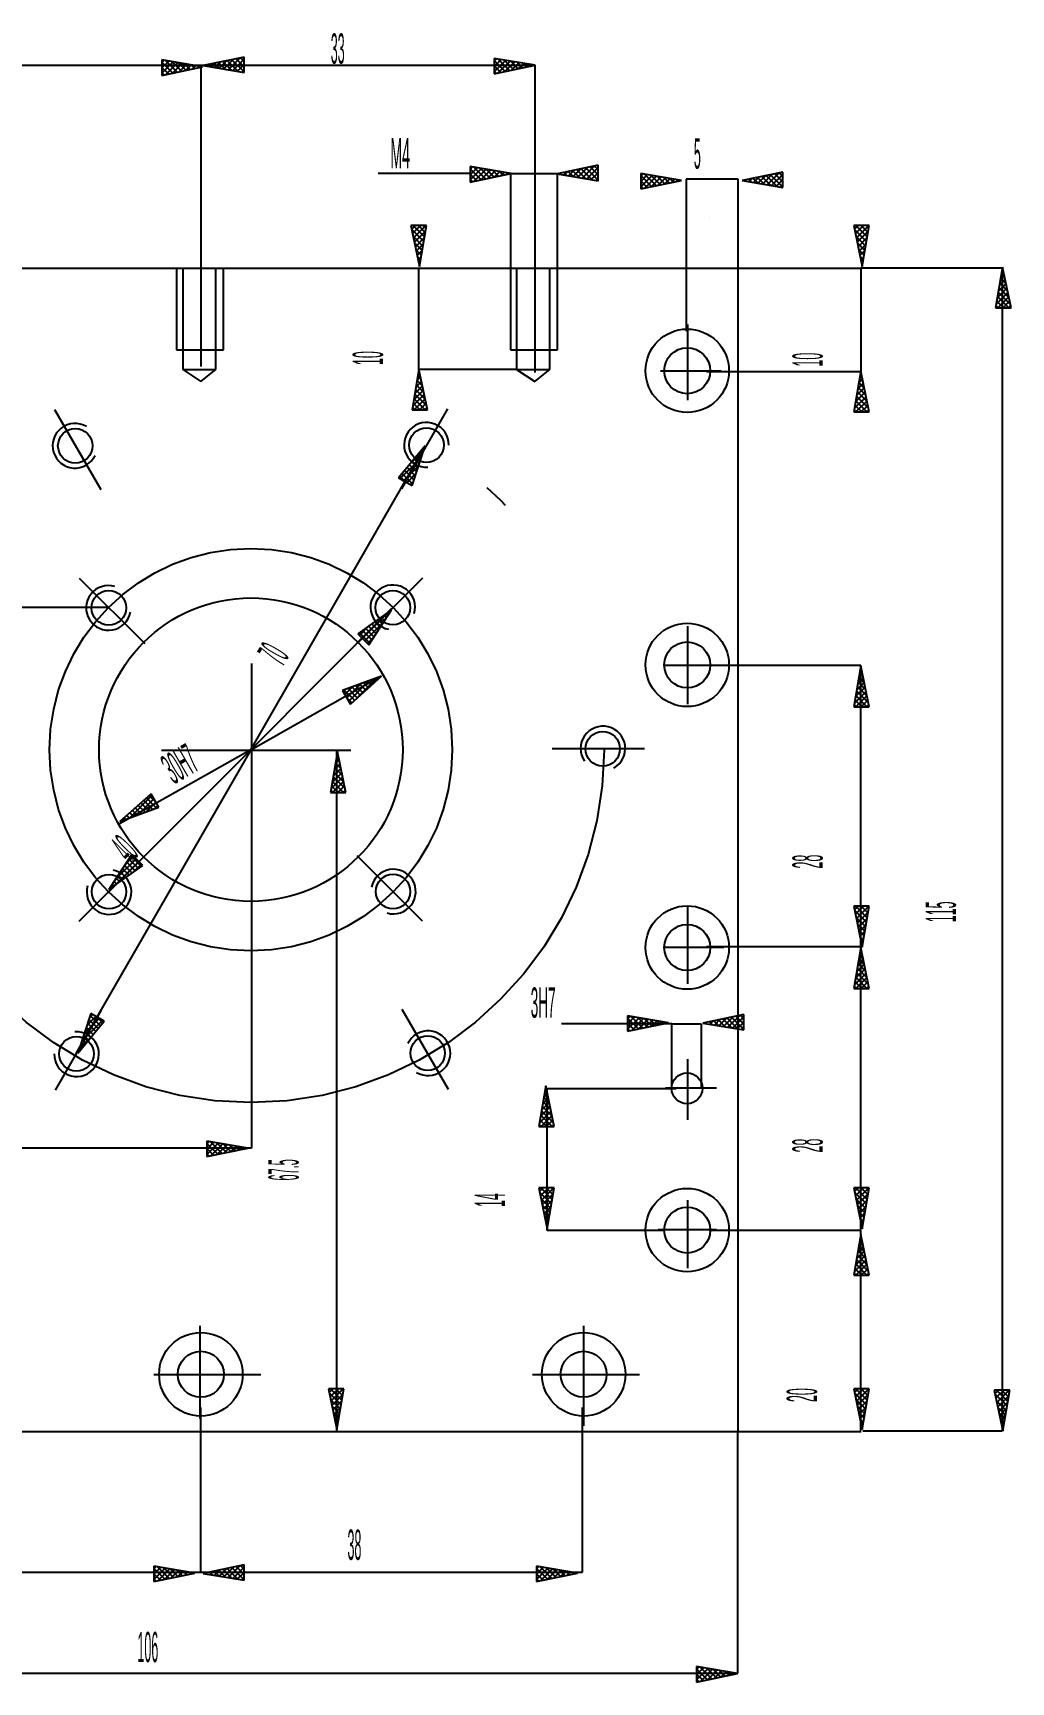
# Model space of a CAD drawing. Extents: x 0.8 to 11.1, y 0.4 to 7.1.
# Drawn here: x 3.44 to 7.25, y 0.61 to 7.05 of the extents above; entities that cross this region are included whole.
import ezdxf

# ---------------------------------------------------------------- set-up
doc = ezdxf.new("R2010")
doc.units = 0
doc.header["$LTSCALE"] = 10
doc.linetypes.add('DASHDOT', pattern=[1, 0.5, -0.25, 0, -0.25])
doc.layers.add('1', color=1, linetype='CONTINUOUS')

msp = doc.modelspace()

# ---------------------------------------------------------------- linework, layer by layer
at = {"layer": '1', "color": 1, "linetype": 'CONTINUOUS'}
for p, q in [((4.2594, 6.9561), (4.1002, 6.9228)), ((4.2444, 6.9529), (4.1977, 6.9062)), ((4.2594, 6.9391), (4.2454, 6.9531)), ((4.2594, 6.8957), (4.2594, 6.9561)), ((4.2594, 6.8957), (4.2594, 6.9561)), ((2.7939, 6.9242), (4.0909, 6.9242)), ((4.0981, 6.918), (3.9388, 6.9451)), ((3.9388, 6.9451), (3.9388, 6.8847)), ((3.9388, 6.9451), (3.9388, 6.8847)), ((3.9481, 6.9435), (3.9388, 6.9342)), ((3.9658, 6.9405), (3.9388, 6.9136)), ((3.9834, 6.9375), (3.9388, 6.8929)), ((3.9815, 6.8936), (3.9388, 6.9364)), ((3.9388, 6.8847), (4.0981, 6.918)), ((3.9644, 6.8901), (3.9388, 6.9157)), ((3.9473, 6.8865), (3.9388, 6.8951)), ((3.9986, 6.8972), (3.9531, 6.9427)), ((4.001, 6.9345), (3.9546, 6.888)), ((4.0157, 6.9008), (3.978, 6.9384)), ((4.0187, 6.9315), (3.9806, 6.8935)), ((4.0328, 6.9043), (4.0029, 6.9342)), ((4.0363, 6.9285), (4.0067, 6.8989)), ((4.0499, 6.9079), (4.0278, 6.9299)), ((4.054, 6.9255), (4.0328, 6.9043)), ((4.067, 6.9115), (4.0527, 6.9257)), ((4.0716, 6.9225), (4.0589, 6.9098)), ((4.0841, 6.915), (4.0776, 6.9214)), ((4.0893, 6.9195), (4.085, 6.9152)), ((4.0909, 6.9242), (4.0909, 6.2209)), ((4.0909, 6.9242), (5.3938, 6.9242)), ((4.0981, 6.918), (4.0981, 6.918)), ((4.1002, 6.9228), (4.1002, 6.9228)), ((4.1002, 6.9228), (4.2594, 6.8957)), ((4.1126, 6.9207), (4.1087, 6.9246)), ((4.1139, 6.9257), (4.1095, 6.9212)), ((4.1375, 6.9165), (4.1258, 6.9282)), ((4.14, 6.9312), (4.1271, 6.9182)), ((4.1624, 6.9122), (4.1429, 6.9317)), ((4.1661, 6.9366), (4.1448, 6.9152)), ((4.1873, 6.908), (4.16, 6.9353)), ((4.1922, 6.942), (4.1624, 6.9122)), ((4.2122, 6.9037), (4.1771, 6.9389)), ((4.2183, 6.9475), (4.18, 6.9092)), ((4.2371, 6.8995), (4.1941, 6.9424)), ((4.2594, 6.8978), (4.2112, 6.946)), ((4.2594, 6.9473), (4.2153, 6.9032)), ((4.2594, 6.9185), (4.2283, 6.9496)), ((4.2594, 6.9266), (4.233, 6.9002)), ((4.2594, 6.906), (4.2506, 6.8972)), ((5.3951, 6.9239), (5.2358, 6.951)), ((5.2358, 6.951), (5.2358, 6.8906)), ((5.2358, 6.951), (5.2358, 6.8906)), ((5.2451, 6.9495), (5.2358, 6.9401)), ((5.2628, 6.9464), (5.2358, 6.9195)), ((5.2804, 6.9434), (5.2358, 6.8988)), ((5.2785, 6.8996), (5.2358, 6.9423)), ((5.2358, 6.8906), (5.3951, 6.9239)), ((5.2614, 6.896), (5.2358, 6.9216)), ((5.2443, 6.8924), (5.2358, 6.901)), ((5.2956, 6.9031), (5.2501, 6.9486)), ((5.298, 6.9404), (5.2516, 6.8939)), ((5.3127, 6.9067), (5.275, 6.9443)), ((5.3157, 6.9374), (5.2777, 6.8994)), ((5.3298, 6.9102), (5.2999, 6.9401)), ((5.3333, 6.9344), (5.3037, 6.9048)), ((5.3469, 6.9138), (5.3248, 6.9358)), ((5.351, 6.9314), (5.3298, 6.9103)), ((5.364, 6.9174), (5.3497, 6.9316)), ((5.3686, 6.9284), (5.3559, 6.9157)), ((5.3811, 6.9209), (5.3747, 6.9273)), ((5.3863, 6.9254), (5.382, 6.9211)), ((5.3938, 6.9242), (5.3938, 6.2327)), ((5.3951, 6.9239), (5.3951, 6.9239)), ((5.3012, 6.5013), (5.1419, 6.5285)), ((5.1419, 6.5285), (5.1419, 6.4681)), ((5.1419, 6.5285), (5.1419, 6.4681)), ((5.1512, 6.5269), (5.1419, 6.5176)), ((5.1689, 6.5239), (5.1419, 6.4969)), ((5.1865, 6.5209), (5.1419, 6.4763)), ((5.1846, 6.477), (5.1419, 6.5197)), ((5.2017, 6.4806), (5.1562, 6.5261)), ((5.2041, 6.5179), (5.1577, 6.4714)), ((5.2188, 6.4841), (5.1811, 6.5218)), ((5.2218, 6.5149), (5.1838, 6.4768)), ((5.2359, 6.4877), (5.206, 6.5176)), ((5.2394, 6.5119), (5.2098, 6.4823)), ((5.253, 6.4913), (5.2309, 6.5133)), ((5.2571, 6.5088), (5.2359, 6.4877)), ((5.2701, 6.4948), (5.2558, 6.5091)), ((5.2747, 6.5058), (5.262, 6.4932)), ((5.2872, 6.4984), (5.2808, 6.5048)), ((5.2924, 6.5028), (5.2881, 6.4986)), ((5.6408, 6.5335), (5.4815, 6.5003)), ((5.4953, 6.5032), (5.4908, 6.4987)), ((5.5189, 6.4939), (5.5072, 6.5056)), ((5.5214, 6.5086), (5.5085, 6.4957)), ((5.5438, 6.4897), (5.5242, 6.5092)), ((5.5475, 6.5141), (5.5261, 6.4927)), ((5.5687, 6.4854), (5.5413, 6.5128)), ((5.5736, 6.5195), (5.5438, 6.4897)), ((5.5936, 6.4812), (5.5584, 6.5163)), ((5.5997, 6.5249), (5.5614, 6.4867)), ((5.6185, 6.4769), (5.5755, 6.5199)), ((5.6258, 6.5304), (5.5791, 6.4836)), ((5.6408, 6.4753), (5.5926, 6.5235)), ((5.6408, 6.5247), (5.5967, 6.4806)), ((5.6408, 6.4959), (5.6097, 6.527)), ((5.6408, 6.5041), (5.6143, 6.4776)), ((5.6408, 6.5166), (5.6268, 6.5306)), ((5.6408, 6.4731), (5.6408, 6.5335)), ((5.6408, 6.4731), (5.6408, 6.5335)), ((6.362, 6.5069), (6.2027, 6.4737)), ((6.347, 6.5038), (6.3002, 6.457)), ((6.362, 6.4899), (6.348, 6.504)), ((6.362, 6.4465), (6.362, 6.5069)), ((6.362, 6.4465), (6.362, 6.5069)), ((5.1417, 6.5019), (4.7828, 6.5019)), ((5.1419, 6.4681), (5.3012, 6.5013)), ((5.1675, 6.4734), (5.1419, 6.4991)), ((5.1504, 6.4699), (5.1419, 6.4784)), ((5.3003, 6.1316), (5.3003, 6.5019)), ((5.3003, 6.5019), (5.4818, 6.5019)), ((5.3012, 6.5013), (5.3012, 6.5013)), ((5.4795, 6.4954), (5.4795, 6.4954)), ((5.4815, 6.5003), (5.4815, 6.5003)), ((5.4815, 6.5003), (5.6408, 6.4731)), ((5.4818, 6.5019), (5.4818, 6.1316)), ((5.494, 6.4982), (5.4901, 6.5021)), ((5.6408, 6.4834), (5.632, 6.4746)), ((5.9664, 6.4747), (5.8072, 6.5019)), ((5.8072, 6.5019), (5.8072, 6.4415)), ((5.8072, 6.5019), (5.8072, 6.4415)), ((5.8165, 6.5003), (5.8072, 6.491)), ((5.8341, 6.4973), (5.8072, 6.4703)), ((5.8518, 6.4943), (5.8072, 6.4497)), ((5.8499, 6.4504), (5.8072, 6.4931)), ((5.8072, 6.4415), (5.9664, 6.4747)), ((5.8328, 6.4468), (5.8072, 6.4725)), ((5.8157, 6.4433), (5.8072, 6.4518)), ((5.867, 6.454), (5.8215, 6.4994)), ((5.8694, 6.4913), (5.8229, 6.4448)), ((5.8841, 6.4575), (5.8464, 6.4952)), ((5.887, 6.4882), (5.849, 6.4502)), ((5.9011, 6.4611), (5.8713, 6.4909)), ((5.9047, 6.4852), (5.8751, 6.4556)), ((5.9182, 6.4646), (5.8962, 6.4867)), ((5.9223, 6.4822), (5.9012, 6.4611)), ((5.9353, 6.4682), (5.9211, 6.4824)), ((5.94, 6.4792), (5.9273, 6.4665)), ((5.9524, 6.4718), (5.946, 6.4782)), ((5.9576, 6.4762), (5.9534, 6.472)), ((5.9664, 6.4747), (5.9664, 6.4747)), ((6.1871, 6.4789), (5.9851, 6.4789)), ((5.9851, 6.4789), (5.9851, 5.8856)), ((6.1871, 6.1323), (6.1871, 6.4789)), ((6.2027, 6.4737), (6.2027, 6.4737)), ((6.2027, 6.4737), (6.362, 6.4465)), ((6.2151, 6.4716), (6.2112, 6.4755)), ((6.2165, 6.4766), (6.212, 6.4721)), ((6.2401, 6.4673), (6.2283, 6.479)), ((6.2426, 6.482), (6.2297, 6.4691)), ((6.265, 6.4631), (6.2454, 6.4826)), ((6.2687, 6.4874), (6.2473, 6.4661)), ((6.2899, 6.4588), (6.2625, 6.4862)), ((6.2948, 6.4929), (6.2649, 6.4631)), ((6.3148, 6.4546), (6.2796, 6.4897)), ((6.3209, 6.4983), (6.2826, 6.46)), ((6.3397, 6.4503), (6.2967, 6.4933)), ((6.362, 6.4486), (6.3138, 6.4968)), ((6.362, 6.4981), (6.3179, 6.454)), ((6.362, 6.4693), (6.3309, 6.5004)), ((6.362, 6.4775), (6.3355, 6.451)), ((6.362, 6.4568), (6.3532, 6.448)), ((6.0767, 6.3305), (6.0767, 6.3305)), ((4.9712, 6.2982), (4.9108, 6.2982)), ((4.9108, 6.2982), (4.9441, 6.1389)), ((4.9712, 6.2982), (4.9108, 6.2982)), ((4.9278, 6.2982), (4.9138, 6.2842)), ((4.9606, 6.2359), (4.9141, 6.2824)), ((4.9485, 6.2982), (4.9173, 6.2671)), ((4.9636, 6.2536), (4.919, 6.2982)), ((4.9576, 6.2183), (4.9196, 6.2563)), ((4.9691, 6.2982), (4.9209, 6.25)), ((4.9674, 6.2759), (4.9245, 6.2329)), ((4.9632, 6.251), (4.928, 6.2158)), ((4.9666, 6.2712), (4.9397, 6.2982)), ((4.9441, 6.1389), (4.9712, 6.2982)), ((4.9697, 6.2889), (4.9603, 6.2982)), ((6.699, 6.2982), (6.6386, 6.2982)), ((6.6386, 6.2982), (6.6718, 6.1389)), ((6.699, 6.2982), (6.6386, 6.2982)), ((6.6556, 6.2982), (6.6415, 6.2842)), ((6.6884, 6.2359), (6.6419, 6.2824)), ((6.6762, 6.2982), (6.6451, 6.2671)), ((6.6914, 6.2536), (6.6468, 6.2982)), ((6.6854, 6.2183), (6.6473, 6.2563)), ((6.6969, 6.2982), (6.6487, 6.25)), ((6.6952, 6.2759), (6.6522, 6.2329)), ((6.6909, 6.251), (6.6558, 6.2158)), ((6.6944, 6.2712), (6.6674, 6.2982)), ((6.6718, 6.1389), (6.699, 6.2982)), ((6.6974, 6.2889), (6.6881, 6.2982)), ((4.9546, 6.2006), (4.925, 6.2302)), ((4.9516, 6.183), (4.9305, 6.2041)), ((4.9589, 6.2261), (4.9316, 6.1987)), ((4.9547, 6.2012), (4.9352, 6.1816)), ((6.6824, 6.2006), (6.6528, 6.2302)), ((6.6794, 6.183), (6.6582, 6.2041)), ((6.6867, 6.2261), (6.6594, 6.1987)), ((6.6824, 6.2012), (6.6629, 6.1816)), ((2.0058, 6.1323), (6.1871, 6.1323)), ((4.9486, 6.1654), (4.9359, 6.178)), ((4.9504, 6.1763), (4.9387, 6.1645)), ((4.9456, 6.1477), (4.9413, 6.1519)), ((4.9421, 5.7364), (4.9421, 6.1317)), ((4.9462, 6.1513), (4.9423, 6.1474)), ((4.9441, 6.1389), (4.9441, 6.1389)), ((6.1871, 1.5902), (6.1871, 6.1323)), ((6.1871, 6.1323), (6.6678, 6.1323)), ((6.6763, 6.1654), (6.6637, 6.178)), ((6.6657, 6.1328), (6.6657, 5.7274)), ((6.6657, 6.1328), (7.2178, 6.1328)), ((6.6782, 6.1763), (6.6665, 6.1645)), ((6.6733, 6.1477), (6.6691, 6.1519)), ((6.674, 6.1513), (6.67, 6.1474)), ((6.6718, 6.1389), (6.6718, 6.1389)), ((7.2189, 6.1361), (7.1918, 5.9768)), ((7.2219, 6.122), (7.2155, 6.1156)), ((7.2218, 6.1223), (7.2174, 6.1267)), ((7.2178, 6.1328), (7.2178, 1.5919)), ((7.2189, 6.1361), (7.2189, 6.1361)), ((7.2522, 5.9768), (7.2189, 6.1361)), ((7.2361, 6.0537), (7.1985, 6.016)), ((7.2326, 6.0708), (7.2027, 6.0409)), ((7.2436, 6.0179), (7.2053, 6.0562)), ((7.229, 6.0879), (7.207, 6.0658)), ((7.2381, 6.044), (7.2083, 6.0738)), ((7.2254, 6.1049), (7.2112, 6.0907)), ((7.2327, 6.0701), (7.2113, 6.0915)), ((7.2273, 6.0962), (7.2143, 6.1091)), ((7.2397, 6.0366), (7.1942, 5.9911)), ((7.2227, 5.9768), (7.1963, 6.0032)), ((7.2434, 5.9768), (7.1993, 6.0209)), ((7.2433, 6.0195), (7.2005, 5.9768)), ((7.249, 5.9918), (7.2023, 6.0385)), ((7.2468, 6.0024), (7.2212, 5.9768)), ((7.1918, 5.9768), (7.2522, 5.9768)), ((7.1918, 5.9768), (7.2522, 5.9768)), ((7.2021, 5.9768), (7.1933, 5.9856)), ((7.2504, 5.9853), (7.2418, 5.9768)), ((4.9422, 5.7381), (4.915, 5.5788)), ((5.3239, 5.7364), (4.9421, 5.7364)), ((4.9422, 5.7381), (4.9422, 5.7381)), ((4.9754, 5.5788), (4.9422, 5.7381)), ((6.6658, 5.7297), (6.6386, 5.5704)), ((6.6658, 5.7297), (6.6658, 5.7297)), ((6.699, 5.5704), (6.6658, 5.7297)), ((4.9558, 5.6728), (4.9259, 5.6429)), ((4.9522, 5.6899), (4.9302, 5.6678)), ((4.9614, 5.646), (4.9316, 5.6758)), ((4.9487, 5.707), (4.9344, 5.6927)), ((4.9559, 5.6721), (4.9346, 5.6935)), ((4.9505, 5.6982), (4.9376, 5.7111)), ((4.9451, 5.7241), (4.9387, 5.7176)), ((4.9451, 5.7243), (4.9406, 5.7288)), ((6.6657, 5.7274), (6.064, 5.7274)), ((6.6758, 5.6815), (6.6538, 5.6595)), ((6.685, 5.6376), (6.6551, 5.6675)), ((6.6722, 5.6986), (6.658, 5.6844)), ((6.6795, 5.6637), (6.6581, 5.6851)), ((6.6741, 5.6898), (6.6612, 5.7027)), ((6.6687, 5.7157), (6.6623, 5.7093)), ((6.6686, 5.7159), (6.6642, 5.7204)), ((4.9629, 5.6386), (4.9174, 5.5931)), ((4.946, 5.5788), (4.9195, 5.6053)), ((4.9594, 5.6557), (4.9217, 5.618)), ((4.9666, 5.5788), (4.9225, 5.6229)), ((4.9665, 5.6215), (4.9238, 5.5788)), ((4.9723, 5.5938), (4.9255, 5.6405)), ((4.9668, 5.6199), (4.9285, 5.6582)), ((4.9701, 5.6044), (4.9444, 5.5788)), ((6.6865, 5.6302), (6.641, 5.5848)), ((6.6829, 5.6473), (6.6453, 5.6097)), ((6.6902, 5.5704), (6.6461, 5.6145)), ((6.6901, 5.6131), (6.6473, 5.5704)), ((6.6958, 5.5854), (6.6491, 5.6322)), ((6.6794, 5.6644), (6.6495, 5.6346)), ((6.6904, 5.6115), (6.6521, 5.6498)), ((4.915, 5.5788), (4.9754, 5.5788)), ((4.915, 5.5788), (4.9754, 5.5788)), ((4.9253, 5.5788), (4.9165, 5.5876)), ((4.9736, 5.5873), (4.9651, 5.5788)), ((6.6386, 5.5704), (6.699, 5.5704)), ((6.6386, 5.5704), (6.699, 5.5704)), ((6.6489, 5.5704), (6.6401, 5.5792)), ((6.6696, 5.5704), (6.6431, 5.5969)), ((6.6936, 5.5961), (6.668, 5.5704)), ((6.6972, 5.579), (6.6887, 5.5704)), ((4.2864, 4.252), (4.9666, 5.4359)), ((4.966, 5.4382), (4.8628, 5.3138)), ((4.9608, 5.4221), (4.9137, 5.3751)), ((4.9152, 5.2836), (4.966, 5.4382)), ((4.9532, 5.399), (4.9425, 5.4097)), ((4.9583, 5.4146), (4.9518, 5.421)), ((4.9634, 5.4301), (4.9612, 5.4323)), ((4.966, 5.4382), (4.966, 5.4382)), ((4.9506, 5.3914), (4.8693, 5.3101)), ((4.9405, 5.3606), (4.8824, 5.3025)), ((4.9276, 5.3214), (4.8956, 5.3533)), ((4.9327, 5.3369), (4.905, 5.3646)), ((4.9378, 5.3524), (4.9144, 5.3759)), ((4.9429, 5.368), (4.9237, 5.3872)), ((4.948, 5.3835), (4.9331, 5.3985)), ((4.8628, 5.3138), (4.9152, 5.2836)), ((4.8628, 5.3138), (4.9152, 5.2836)), ((4.8873, 5.2997), (4.8675, 5.3194)), ((4.9173, 5.2903), (4.8769, 5.3307)), ((4.9225, 5.3058), (4.8863, 5.342)), ((4.9304, 5.3298), (4.8955, 5.2949)), ((4.9202, 5.299), (4.9086, 5.2874)), ((3.1562, 4.8079), (3.7294, 4.8079)), ((4.2864, 4.252), (4.8365, 4.804)), ((4.835, 4.7981), (4.7032, 4.7047)), ((4.8191, 4.7868), (4.7201, 4.6878)), ((4.7459, 4.662), (4.835, 4.7981)), ((4.8072, 4.7556), (4.7938, 4.769)), ((4.8154, 4.7681), (4.8059, 4.7775)), ((4.8235, 4.7806), (4.818, 4.7861)), ((4.8317, 4.7931), (4.8301, 4.7947)), ((4.835, 4.7981), (4.835, 4.7981)), ((4.7032, 4.7047), (4.7459, 4.662)), ((4.7032, 4.7047), (4.7459, 4.662)), ((4.75, 4.6683), (4.7092, 4.709)), ((4.7482, 4.7367), (4.7097, 4.6982)), ((4.7581, 4.6807), (4.7213, 4.7176)), ((4.8047, 4.7518), (4.7304, 4.6775)), ((4.7663, 4.6932), (4.7334, 4.7261)), ((4.7745, 4.7057), (4.7455, 4.7347)), ((4.7827, 4.7182), (4.7576, 4.7433)), ((4.7908, 4.7307), (4.7697, 4.7518)), ((4.799, 4.7432), (4.7818, 4.7604)), ((4.7655, 4.6919), (4.7407, 4.6672)), ((6.6657, 4.5805), (6.1035, 4.5805)), ((6.6658, 4.5791), (6.6386, 4.4198)), ((6.6657, 3.4829), (6.6657, 4.5805)), ((6.6658, 4.5791), (6.6658, 4.5791)), ((6.699, 4.4198), (6.6658, 4.5791)), ((4.2864, 4.252), (4.7885, 4.5362)), ((4.7957, 4.5387), (4.6442, 4.4826)), ((4.7137, 4.5084), (4.6602, 4.4548)), ((4.7465, 4.5205), (4.6678, 4.4417)), ((4.6744, 4.4303), (4.7957, 4.5387)), ((4.7793, 4.5326), (4.6987, 4.4521)), ((4.7344, 4.4839), (4.7109, 4.5073)), ((4.7453, 4.4936), (4.726, 4.5129)), ((4.7562, 4.5034), (4.7411, 4.5185)), ((4.7671, 4.5131), (4.7562, 4.5241)), ((4.778, 4.5229), (4.7712, 4.5296)), ((4.7889, 4.5326), (4.7863, 4.5352)), ((4.7957, 4.5387), (4.7957, 4.5387)), ((6.6794, 4.5138), (6.6495, 4.484)), ((6.6758, 4.5309), (6.6538, 4.5089)), ((6.685, 4.4871), (6.6551, 4.5169)), ((6.6722, 4.548), (6.658, 4.5338)), ((6.6795, 4.5131), (6.6581, 4.5345)), ((6.6741, 4.5392), (6.6612, 4.5522)), ((6.6687, 4.5651), (6.6623, 4.5587)), ((6.6686, 4.5653), (6.6642, 4.5698)), ((4.6442, 4.4826), (4.6744, 4.4303)), ((4.6442, 4.4826), (4.6744, 4.4303)), ((4.6481, 4.4841), (4.6451, 4.481)), ((4.6907, 4.4449), (4.6506, 4.485)), ((4.6809, 4.4962), (4.6526, 4.4679)), ((4.6798, 4.4352), (4.6603, 4.4547)), ((4.7016, 4.4547), (4.6657, 4.4906)), ((4.7126, 4.4644), (4.6808, 4.4962)), ((4.7235, 4.4742), (4.6959, 4.5017)), ((6.6865, 4.4797), (6.641, 4.4342)), ((6.6696, 4.4198), (6.6431, 4.4463)), ((6.6829, 4.4967), (6.6453, 4.4591)), ((6.6902, 4.4198), (6.6461, 4.4639)), ((6.6901, 4.4626), (6.6473, 4.4198)), ((6.6958, 4.4349), (6.6491, 4.4816)), ((6.6904, 4.461), (6.6521, 4.4992)), ((6.6936, 4.4455), (6.668, 4.4198)), ((6.6386, 4.4198), (6.699, 4.4198)), ((6.6386, 4.4198), (6.699, 4.4198)), ((6.6489, 4.4198), (6.6401, 4.4287)), ((6.6972, 4.4284), (6.6887, 4.4198)), ((4.2864, 4.252), (3.6033, 3.0665)), ((4.2864, 4.252), (3.7266, 3.6915)), ((4.2864, 4.252), (3.7677, 3.9593)), ((4.6236, 4.2441), (4.5964, 4.0848)), ((4.6336, 4.1959), (4.6116, 4.1739)), ((4.63, 4.213), (4.6158, 4.1988)), ((4.6373, 4.1782), (4.6159, 4.1995)), ((4.6319, 4.2043), (4.619, 4.2172)), ((4.62, 4.2489), (4.62, 1.5936)), ((4.6265, 4.2301), (4.6201, 4.2237)), ((4.6264, 4.2304), (4.622, 4.2348)), ((4.6236, 4.2441), (4.6236, 4.2441)), ((4.6568, 4.0848), (4.6236, 4.2441)), ((4.6443, 4.1447), (4.5988, 4.0992)), ((4.6407, 4.1618), (4.6031, 4.1241)), ((4.648, 4.0848), (4.6039, 4.129)), ((4.6479, 4.1276), (4.6051, 4.0848)), ((4.6536, 4.0999), (4.6069, 4.1466)), ((4.6372, 4.1788), (4.6073, 4.149)), ((4.6482, 4.126), (4.6099, 4.1642)), ((4.6428, 4.1521), (4.6129, 4.1819)), ((3.8967, 4.0796), (3.7754, 3.9712)), ((3.9004, 4.0731), (3.8121, 3.9848)), ((3.908, 4.06), (3.8449, 3.9969)), ((3.9186, 4.0242), (3.879, 4.0638)), ((3.9143, 4.0491), (3.8899, 4.0735)), ((3.9269, 4.0273), (3.8967, 4.0796)), ((3.9269, 4.0273), (3.8967, 4.0796)), ((4.5964, 4.0848), (4.6568, 4.0848)), ((4.5964, 4.0848), (4.6568, 4.0848)), ((4.6067, 4.0848), (4.5979, 4.0937)), ((4.6274, 4.0848), (4.6009, 4.1113)), ((4.6514, 4.1105), (4.6258, 4.0848)), ((4.655, 4.0934), (4.6465, 4.0848)), ((3.7754, 3.9712), (3.9269, 4.0273)), ((3.7987, 3.9921), (3.7793, 3.9726)), ((3.813, 3.9851), (3.8026, 3.9955)), ((3.8281, 3.9907), (3.8135, 4.0053)), ((3.8432, 3.9963), (3.8244, 4.015)), ((3.8583, 4.0019), (3.8353, 4.0248)), ((3.8733, 4.0075), (3.8463, 4.0345)), ((3.8884, 4.013), (3.8572, 4.0443)), ((3.9035, 4.0186), (3.8681, 4.054)), ((3.9156, 4.0469), (3.8777, 4.0091)), ((3.9231, 4.0338), (3.9105, 4.0212)), ((3.7754, 3.9712), (3.7754, 3.9712)), ((3.7829, 3.974), (3.7808, 3.9761)), ((3.798, 3.9796), (3.7917, 3.9858)), ((3.8214, 3.8425), (3.7323, 3.7064)), ((3.7323, 3.7064), (3.8641, 3.7998)), ((3.8383, 3.8256), (3.7573, 3.7446)), ((3.8486, 3.8153), (3.7579, 3.7245)), ((3.8229, 3.7706), (3.7936, 3.8)), ((3.828, 3.836), (3.7965, 3.8045)), ((3.835, 3.7792), (3.8017, 3.8125)), ((3.8471, 3.7878), (3.8099, 3.825)), ((3.8592, 3.7963), (3.8181, 3.8374)), ((3.8641, 3.7998), (3.8214, 3.8425)), ((3.8641, 3.7998), (3.8214, 3.8425)), ((3.859, 3.805), (3.8287, 3.7747)), ((4.2883, 3.8484), (4.2883, 2.6961)), ((3.7625, 3.7278), (3.7527, 3.7376)), ((3.7746, 3.7364), (3.7609, 3.7501)), ((3.7867, 3.7449), (3.769, 3.7626)), ((3.7988, 3.7535), (3.7772, 3.775)), ((3.8108, 3.7621), (3.7854, 3.7875)), ((3.7323, 3.7064), (3.7323, 3.7064)), ((3.7383, 3.7107), (3.7364, 3.7126)), ((3.7504, 3.7192), (3.7445, 3.7251)), ((6.699, 3.6407), (6.6386, 3.6407)), ((6.6386, 3.6407), (6.6718, 3.4814)), ((6.699, 3.6407), (6.6386, 3.6407)), ((6.6556, 3.6407), (6.6415, 3.6266)), ((6.6884, 3.5784), (6.6419, 3.6249)), ((6.6762, 3.6407), (6.6451, 3.6095)), ((6.6914, 3.596), (6.6468, 3.6407)), ((6.6969, 3.6407), (6.6487, 3.5924)), ((6.6952, 3.6183), (6.6522, 3.5754)), ((6.6944, 3.6137), (6.6674, 3.6407)), ((6.6718, 3.4814), (6.699, 3.6407)), ((6.6974, 3.6313), (6.6881, 3.6407)), ((6.6854, 3.5608), (6.6473, 3.5988)), ((6.6824, 3.5431), (6.6528, 3.5727)), ((6.6909, 3.5934), (6.6558, 3.5583)), ((6.6794, 3.5255), (6.6582, 3.5466)), ((6.6867, 3.5685), (6.6594, 3.5412)), ((6.6824, 3.5436), (6.6629, 3.5241)), ((6.6657, 3.4829), (6.064, 3.4829)), ((6.6658, 3.4795), (6.6386, 3.3202)), ((6.6763, 3.5078), (6.6637, 3.5205)), ((6.6657, 2.3755), (6.6657, 3.4829)), ((6.6658, 3.4795), (6.6658, 3.4795)), ((6.699, 3.3202), (6.6658, 3.4795)), ((6.6782, 3.5187), (6.6665, 3.507)), ((6.6733, 3.4902), (6.6691, 3.4944)), ((6.674, 3.4938), (6.67, 3.4899)), ((6.6718, 3.4814), (6.6718, 3.4814)), ((6.6794, 3.4142), (6.6495, 3.3843)), ((6.6758, 3.4313), (6.6538, 3.4092)), ((6.685, 3.3874), (6.6551, 3.4172)), ((6.6722, 3.4483), (6.658, 3.4341)), ((6.6795, 3.4135), (6.6581, 3.4349)), ((6.6741, 3.4396), (6.6612, 3.4525)), ((6.6687, 3.4654), (6.6623, 3.459)), ((6.6686, 3.4657), (6.6642, 3.4701)), ((6.6865, 3.38), (6.641, 3.3345)), ((6.6829, 3.3971), (6.6453, 3.3594)), ((6.6902, 3.3202), (6.6461, 3.3643)), ((6.6901, 3.3629), (6.6473, 3.3202)), ((6.6958, 3.3352), (6.6491, 3.3819)), ((6.6904, 3.3613), (6.6521, 3.3996)), ((6.6386, 3.3202), (6.699, 3.3202)), ((6.6386, 3.3202), (6.699, 3.3202)), ((6.6489, 3.3202), (6.6401, 3.329)), ((6.6696, 3.3202), (6.6431, 3.3466)), ((6.6936, 3.3458), (6.668, 3.3202)), ((6.6972, 3.3287), (6.6887, 3.3202)), ((3.6613, 3.2218), (3.6104, 3.0672)), ((3.7136, 3.1916), (3.6613, 3.2218)), ((3.7136, 3.1916), (3.6613, 3.2218)), ((3.6104, 3.0672), (3.7136, 3.1916)), ((3.7074, 3.1952), (3.6256, 3.1134)), ((3.6943, 3.2027), (3.6357, 3.1442)), ((3.6713, 3.1406), (3.6436, 3.1682)), ((3.6812, 3.2103), (3.6459, 3.175)), ((3.6806, 3.1519), (3.6487, 3.1838)), ((3.69, 3.1632), (3.6539, 3.1993)), ((3.6681, 3.2179), (3.656, 3.2058)), ((3.6994, 3.1745), (3.659, 3.2149)), ((3.7087, 3.1858), (3.6883, 3.2062)), ((5.9287, 3.1821), (5.4988, 3.1821)), ((5.9157, 3.1859), (5.7564, 3.2131)), ((5.7564, 3.2131), (5.7564, 3.1526)), ((5.7564, 3.2131), (5.7564, 3.1526)), ((5.7657, 3.2115), (5.7564, 3.2021)), ((5.7833, 3.2085), (5.7564, 3.1815)), ((5.801, 3.2054), (5.7564, 3.1608)), ((5.7991, 3.1616), (5.7564, 3.2043)), ((5.7564, 3.1526), (5.9157, 3.1859)), ((5.782, 3.158), (5.7564, 3.1836)), ((5.7649, 3.1544), (5.7564, 3.163)), ((5.8162, 3.1651), (5.7707, 3.2106)), ((5.8186, 3.2024), (5.7721, 3.1559)), ((5.8333, 3.1687), (5.7956, 3.2064)), ((5.8363, 3.1994), (5.7982, 3.1614)), ((5.8504, 3.1723), (5.8205, 3.2021)), ((5.8539, 3.1964), (5.8243, 3.1668)), ((5.8675, 3.1758), (5.8454, 3.1979)), ((5.8716, 3.1934), (5.8504, 3.1723)), ((5.8845, 3.1794), (5.8703, 3.1936)), ((5.8892, 3.1904), (5.8765, 3.1777)), ((5.9016, 3.1829), (5.8952, 3.1894)), ((5.9068, 3.1874), (5.9026, 3.1832)), ((5.9157, 3.1859), (5.9157, 3.1859)), ((5.9287, 2.931), (5.9287, 3.1821)), ((5.9287, 3.1821), (6.0426, 3.1821)), ((6.0426, 3.1821), (6.0426, 2.931)), ((6.2096, 3.2181), (6.0503, 3.1848)), ((6.0503, 3.1848), (6.0503, 3.1848)), ((6.0503, 3.1848), (6.2096, 3.1577)), ((6.0628, 3.1827), (6.0589, 3.1866)), ((6.0641, 3.1877), (6.0597, 3.1833)), ((6.0877, 3.1785), (6.076, 3.1902)), ((6.0902, 3.1932), (6.0773, 3.1802)), ((6.1126, 3.1742), (6.0931, 3.1938)), ((6.1163, 3.1986), (6.0949, 3.1772)), ((6.1375, 3.17), (6.1102, 3.1973)), ((6.1424, 3.2041), (6.1126, 3.1742)), ((6.1624, 3.1657), (6.1272, 3.2009)), ((6.1685, 3.2095), (6.1302, 3.1712)), ((6.1873, 3.1615), (6.1443, 3.2045)), ((6.1946, 3.2149), (6.1479, 3.1682)), ((6.2096, 3.1598), (6.1614, 3.208)), ((6.2096, 3.2093), (6.1655, 3.1652)), ((6.2096, 3.1805), (6.1785, 3.2116)), ((6.2096, 3.1886), (6.1832, 3.1622)), ((6.2096, 3.2011), (6.1956, 3.2151)), ((6.2096, 3.168), (6.2008, 3.1592)), ((6.2096, 3.1577), (6.2096, 3.2181)), ((6.2096, 3.1577), (6.2096, 3.2181)), ((3.6607, 3.1279), (3.6155, 3.0826)), ((3.6244, 3.0842), (3.6181, 3.0905)), ((3.6338, 3.0955), (3.6232, 3.1061)), ((3.6432, 3.1067), (3.6283, 3.1216)), ((3.6525, 3.118), (3.6334, 3.1372)), ((3.6619, 3.1293), (3.6385, 3.1527)), ((3.6104, 3.0672), (3.6104, 3.0672)), ((3.6151, 3.0729), (3.6129, 3.075)), ((5.4368, 2.9398), (5.4096, 2.7805)), ((5.4432, 2.9087), (5.429, 2.8945)), ((5.4451, 2.8999), (5.4322, 2.9128)), ((5.4397, 2.9258), (5.4333, 2.9194)), ((5.4396, 2.926), (5.4352, 2.9305)), ((5.4368, 2.9398), (5.4368, 2.9398)), ((5.47, 2.7805), (5.4368, 2.9398)), ((5.4426, 2.3755), (5.4426, 2.9292)), ((5.4426, 2.9292), (5.9457, 2.9292)), ((5.4575, 2.8403), (5.412, 2.7948)), ((5.4539, 2.8574), (5.4163, 2.8198)), ((5.4668, 2.7955), (5.4201, 2.8423)), ((5.4504, 2.8745), (5.4205, 2.8447)), ((5.4614, 2.8216), (5.4231, 2.8599)), ((5.4468, 2.8916), (5.4248, 2.8696)), ((5.456, 2.8477), (5.4261, 2.8776)), ((5.4505, 2.8738), (5.4291, 2.8952)), ((5.4096, 2.7805), (5.47, 2.7805)), ((5.4096, 2.7805), (5.47, 2.7805)), ((5.4199, 2.7805), (5.4111, 2.7893)), ((5.4406, 2.7805), (5.4141, 2.807)), ((5.4612, 2.7805), (5.4171, 2.8246)), ((5.4611, 2.8232), (5.4183, 2.7805)), ((5.4646, 2.8062), (5.439, 2.7805)), ((5.4682, 2.7891), (5.4597, 2.7805)), ((4.2738, 2.6967), (4.1145, 2.7239)), ((4.1145, 2.7239), (4.1145, 2.6635)), ((4.1145, 2.7239), (4.1145, 2.6635)), ((4.1238, 2.7223), (4.1145, 2.713)), ((4.1414, 2.7193), (4.1145, 2.6924)), ((4.1591, 2.7163), (4.1145, 2.6717)), ((4.1572, 2.6724), (4.1145, 2.7152)), ((4.1743, 2.676), (4.1288, 2.7215)), ((4.1767, 2.7133), (4.1302, 2.6668)), ((4.1914, 2.6796), (4.1537, 2.7172)), ((4.1944, 2.7103), (4.1563, 2.6723)), ((4.2085, 2.6831), (4.1786, 2.713)), ((4.212, 2.7073), (4.1824, 2.6777)), ((4.2256, 2.6867), (4.2035, 2.7087)), ((4.2297, 2.7043), (4.2085, 2.6831)), ((4.2427, 2.6903), (4.2284, 2.7045)), ((4.2883, 2.6961), (2.0023, 2.6961)), ((4.1145, 2.6635), (4.2738, 2.6967)), ((4.1401, 2.6689), (4.1145, 2.6945)), ((4.123, 2.6653), (4.1145, 2.6739)), ((4.2473, 2.7013), (4.2346, 2.6886)), ((4.2597, 2.6938), (4.2533, 2.7002)), ((4.2649, 2.6983), (4.2607, 2.694)), ((4.2738, 2.6967), (4.2738, 2.6967)), ((5.47, 2.541), (5.4096, 2.541)), ((5.4096, 2.541), (5.4428, 2.3817)), ((5.47, 2.541), (5.4096, 2.541)), ((5.4266, 2.541), (5.4125, 2.527)), ((5.4594, 2.4787), (5.4129, 2.5252)), ((5.4472, 2.541), (5.4161, 2.5099)), ((5.4624, 2.4964), (5.4178, 2.541)), ((5.4679, 2.541), (5.4197, 2.4928)), ((5.4662, 2.5187), (5.4232, 2.4757)), ((5.4654, 2.514), (5.4384, 2.541)), ((5.4428, 2.3817), (5.47, 2.541)), ((5.4684, 2.5317), (5.4591, 2.541)), ((6.699, 2.541), (6.6386, 2.541)), ((6.6386, 2.541), (6.6718, 2.3817)), ((6.699, 2.541), (6.6386, 2.541)), ((6.6556, 2.541), (6.6415, 2.527)), ((6.6884, 2.4787), (6.6419, 2.5252)), ((6.6762, 2.541), (6.6451, 2.5099)), ((6.6914, 2.4964), (6.6468, 2.541)), ((6.6969, 2.541), (6.6487, 2.4928)), ((6.6952, 2.5187), (6.6522, 2.4757)), ((6.6944, 2.514), (6.6674, 2.541)), ((6.6718, 2.3817), (6.699, 2.541)), ((6.6974, 2.5317), (6.6881, 2.541)), ((5.4564, 2.4611), (5.4183, 2.4991)), ((5.4534, 2.4434), (5.4238, 2.473)), ((5.4619, 2.4938), (5.4268, 2.4586)), ((5.4503, 2.4258), (5.4292, 2.4469)), ((5.4577, 2.4689), (5.4303, 2.4415)), ((6.6854, 2.4611), (6.6473, 2.4991)), ((6.6824, 2.4434), (6.6528, 2.473)), ((6.6909, 2.4938), (6.6558, 2.4586)), ((6.6794, 2.4258), (6.6582, 2.4469)), ((6.6867, 2.4689), (6.6594, 2.4415)), ((5.4534, 2.444), (5.4339, 2.4244)), ((5.4473, 2.4082), (5.4347, 2.4208)), ((5.4492, 2.419), (5.4375, 2.4073)), ((5.4443, 2.3905), (5.4401, 2.3947)), ((5.4449, 2.3941), (5.441, 2.3902)), ((6.6824, 2.444), (6.6629, 2.4244)), ((6.6763, 2.4082), (6.6637, 2.4208)), ((6.6782, 2.419), (6.6665, 2.4073)), ((6.6733, 2.3905), (6.6691, 2.3947)), ((6.674, 2.3941), (6.67, 2.3902)), ((5.8964, 2.3755), (5.4426, 2.3755)), ((5.4428, 2.3817), (5.4428, 2.3817)), ((6.6657, 2.3755), (6.0739, 2.3755)), ((6.6658, 2.3594), (6.6386, 2.2001)), ((6.6722, 2.3283), (6.658, 2.3141)), ((6.6741, 2.3195), (6.6612, 2.3325)), ((6.6687, 2.3454), (6.6623, 2.339)), ((6.6686, 2.3456), (6.6642, 2.3501)), ((6.6657, 1.5943), (6.6657, 2.3755)), ((6.6658, 2.3594), (6.6658, 2.3594)), ((6.699, 2.2001), (6.6658, 2.3594)), ((6.6718, 2.3817), (6.6718, 2.3817)), ((6.6865, 2.2599), (6.641, 2.2145)), ((6.6829, 2.277), (6.6453, 2.2394)), ((6.6958, 2.2152), (6.6491, 2.2619)), ((6.6794, 2.2941), (6.6495, 2.2643)), ((6.6904, 2.2412), (6.6521, 2.2795)), ((6.6758, 2.3112), (6.6538, 2.2892)), ((6.685, 2.2673), (6.6551, 2.2972)), ((6.6795, 2.2934), (6.6581, 2.3148)), ((6.6386, 2.2001), (6.699, 2.2001)), ((6.6386, 2.2001), (6.699, 2.2001)), ((6.6489, 2.2001), (6.6401, 2.209)), ((6.6696, 2.2001), (6.6431, 2.2266)), ((6.6902, 2.2001), (6.6461, 2.2442)), ((6.6901, 2.2429), (6.6473, 2.2001)), ((6.6936, 2.2258), (6.668, 2.2001)), ((6.6972, 2.2087), (6.6887, 2.2001)), ((4.6491, 1.7568), (4.5887, 1.7568)), ((4.5887, 1.7568), (4.6219, 1.5975)), ((4.6491, 1.7568), (4.5887, 1.7568)), ((4.6056, 1.7568), (4.5916, 1.7428)), ((4.6384, 1.6946), (4.5919, 1.7411)), ((4.6263, 1.7568), (4.5951, 1.7257)), ((4.6414, 1.7122), (4.5968, 1.7568)), ((4.6469, 1.7568), (4.5987, 1.7086)), ((4.6445, 1.7299), (4.6175, 1.7568)), ((4.6219, 1.5975), (4.6491, 1.7568)), ((4.6475, 1.7475), (4.6381, 1.7568)), ((6.699, 1.757), (6.6386, 1.757)), ((6.6386, 1.757), (6.6718, 1.5977)), ((6.699, 1.757), (6.6386, 1.757)), ((6.6556, 1.757), (6.6415, 1.7429)), ((6.6884, 1.6947), (6.6419, 1.7412)), ((6.6762, 1.757), (6.6451, 1.7258)), ((6.6914, 1.7123), (6.6468, 1.757)), ((6.6969, 1.757), (6.6487, 1.7088)), ((6.6944, 1.73), (6.6674, 1.757)), ((6.6718, 1.5977), (6.699, 1.757)), ((6.6974, 1.7476), (6.6881, 1.757)), ((7.2474, 1.7522), (7.187, 1.7522)), ((7.187, 1.7522), (7.2202, 1.5929)), ((7.2474, 1.7522), (7.187, 1.7522)), ((7.204, 1.7522), (7.1899, 1.7382)), ((7.2246, 1.7522), (7.1935, 1.7211)), ((7.2398, 1.7076), (7.1952, 1.7522)), ((7.2453, 1.7522), (7.1971, 1.704)), ((7.2428, 1.7252), (7.2159, 1.7522)), ((7.2202, 1.5929), (7.2474, 1.7522)), ((7.2458, 1.7429), (7.2365, 1.7522)), ((4.0913, 1.0406), (4.0913, 1.6833)), ((4.6354, 1.6769), (4.5974, 1.715)), ((4.6453, 1.7345), (4.6023, 1.6915)), ((4.6324, 1.6593), (4.6028, 1.6889)), ((4.641, 1.7096), (4.6058, 1.6744)), ((4.6368, 1.6847), (4.6094, 1.6574)), ((5.5807, 1.0406), (5.5807, 1.6833)), ((6.6854, 1.6771), (6.6473, 1.7151)), ((6.6952, 1.7346), (6.6522, 1.6917)), ((6.6824, 1.6594), (6.6528, 1.689)), ((6.6909, 1.7097), (6.6558, 1.6746)), ((6.6867, 1.6848), (6.6594, 1.6575)), ((7.2368, 1.6899), (7.1903, 1.7364)), ((7.2338, 1.6723), (7.1957, 1.7103)), ((7.2436, 1.7299), (7.2006, 1.6869)), ((7.2308, 1.6546), (7.2012, 1.6842)), ((7.2394, 1.705), (7.2042, 1.6698)), ((7.2351, 1.68), (7.2078, 1.6527)), ((4.6294, 1.6416), (4.6083, 1.6628)), ((4.6325, 1.6598), (4.613, 1.6403)), ((4.6264, 1.624), (4.6137, 1.6367)), ((4.6283, 1.6349), (4.6165, 1.6232)), ((4.6234, 1.6064), (4.6192, 1.6106)), ((4.624, 1.61), (4.6201, 1.6061)), ((6.6794, 1.6418), (6.6582, 1.6629)), ((6.6824, 1.6599), (6.6629, 1.6404)), ((6.6763, 1.6241), (6.6637, 1.6368)), ((6.6782, 1.635), (6.6665, 1.6233)), ((6.6733, 1.6065), (6.6691, 1.6107)), ((6.674, 1.6101), (6.67, 1.6062)), ((7.2278, 1.637), (7.2066, 1.6581)), ((7.2309, 1.6551), (7.2113, 1.6356)), ((7.2248, 1.6194), (7.2121, 1.632)), ((7.2266, 1.6302), (7.2149, 1.6185)), ((1.5833, 1.5902), (6.1871, 1.5902)), ((4.6219, 1.5975), (4.6219, 1.5975)), ((6.186, 0.6466), (6.186, 1.5919)), ((6.1871, 1.5902), (6.6678, 1.5902)), ((6.6718, 1.5977), (6.6718, 1.5977)), ((7.2178, 1.5919), (6.6742, 1.5919)), ((7.2217, 1.6017), (7.2175, 1.6059)), ((7.2224, 1.6053), (7.2185, 1.6014)), ((7.2202, 1.5929), (7.2202, 1.5929)), ((2.5921, 1.0406), (4.0913, 1.0406)), ((4.0671, 1.0374), (3.9078, 1.0646)), ((3.9078, 1.0646), (3.9078, 1.0042)), ((3.9078, 1.0646), (3.9078, 1.0042)), ((3.9171, 1.063), (3.9078, 1.0537)), ((3.9347, 1.06), (3.9078, 1.0331)), ((3.9524, 1.057), (3.9078, 1.0124)), ((3.9505, 1.0131), (3.9078, 1.0559)), ((3.9078, 1.0042), (4.0671, 1.0374)), ((3.9334, 1.0096), (3.9078, 1.0352)), ((3.9676, 1.0167), (3.9221, 1.0622)), ((3.97, 1.054), (3.9235, 1.0075)), ((3.9847, 1.0203), (3.947, 1.0579)), ((3.9877, 1.051), (3.9496, 1.0129)), ((4.0018, 1.0238), (3.9719, 1.0537)), ((4.0053, 1.048), (3.9757, 1.0184)), ((4.0189, 1.0274), (3.9968, 1.0494)), ((4.023, 1.045), (4.0018, 1.0238)), ((4.036, 1.031), (4.0217, 1.0452)), ((4.0406, 1.042), (4.0279, 1.0293)), ((4.0531, 1.0345), (4.0466, 1.0409)), ((4.0583, 1.0389), (4.054, 1.0347)), ((4.0671, 1.0374), (4.0671, 1.0374)), ((4.0913, 1.0406), (5.5807, 1.0406)), ((4.2595, 1.0696), (4.1002, 1.0364)), ((4.1002, 1.0364), (4.1002, 1.0364)), ((4.1002, 1.0364), (4.2595, 1.0092)), ((4.1126, 1.0343), (4.1087, 1.0382)), ((4.114, 1.0393), (4.1095, 1.0348)), ((4.1375, 1.03), (4.1258, 1.0418)), ((4.1401, 1.0447), (4.1272, 1.0318)), ((4.1624, 1.0258), (4.1429, 1.0453)), ((4.1662, 1.0502), (4.1448, 1.0288)), ((4.1874, 1.0215), (4.16, 1.0489)), ((4.1923, 1.0556), (4.1624, 1.0258)), ((4.2123, 1.0173), (4.1771, 1.0525)), ((4.2184, 1.0611), (4.1801, 1.0228)), ((4.2372, 1.013), (4.1942, 1.056)), ((4.2445, 1.0665), (4.1977, 1.0198)), ((4.2595, 1.0114), (4.2113, 1.0596)), ((4.2595, 1.0609), (4.2154, 1.0168)), ((4.2595, 1.032), (4.2284, 1.0632)), ((4.2595, 1.0402), (4.233, 1.0138)), ((4.2595, 1.0527), (4.2455, 1.0667)), ((4.2595, 1.0092), (4.2595, 1.0696)), ((4.2595, 1.0092), (4.2595, 1.0696)), ((5.5602, 1.0374), (5.4009, 1.0646)), ((5.4009, 1.0646), (5.4009, 1.0042)), ((5.4009, 1.0646), (5.4009, 1.0042)), ((5.4102, 1.063), (5.4009, 1.0537)), ((5.4278, 1.06), (5.4009, 1.0331)), ((5.4455, 1.057), (5.4009, 1.0124)), ((5.4436, 1.0131), (5.4009, 1.0559)), ((5.4009, 1.0042), (5.5602, 1.0374)), ((5.4265, 1.0096), (5.4009, 1.0352)), ((5.4607, 1.0167), (5.4152, 1.0622)), ((5.4631, 1.054), (5.4166, 1.0075)), ((5.4778, 1.0203), (5.4401, 1.0579)), ((5.4808, 1.051), (5.4427, 1.0129)), ((5.4949, 1.0238), (5.465, 1.0537)), ((5.4984, 1.048), (5.4688, 1.0184)), ((5.512, 1.0274), (5.4899, 1.0494)), ((5.5161, 1.045), (5.4949, 1.0238)), ((5.529, 1.031), (5.5148, 1.0452)), ((5.5337, 1.042), (5.521, 1.0293)), ((5.5461, 1.0345), (5.5397, 1.0409)), ((5.5513, 1.0389), (5.5471, 1.0347)), ((5.5602, 1.0374), (5.5602, 1.0374)), ((3.9163, 1.006), (3.9078, 1.0145)), ((4.2595, 1.0196), (4.2507, 1.0107)), ((5.4094, 1.006), (5.4009, 1.0145)), ((2.0058, 0.6466), (6.186, 0.6466)), ((6.1849, 0.6454), (6.0256, 0.6726)), ((6.0256, 0.6726), (6.0256, 0.6122)), ((6.0256, 0.6726), (6.0256, 0.6122)), ((6.0349, 0.671), (6.0256, 0.6617)), ((6.0526, 0.668), (6.0256, 0.6411)), ((6.0702, 0.665), (6.0256, 0.6204)), ((6.0683, 0.6211), (6.0256, 0.6638)), ((6.0256, 0.6122), (6.1849, 0.6454)), ((6.0854, 0.6247), (6.0399, 0.6702)), ((6.0878, 0.662), (6.0413, 0.6155)), ((6.1025, 0.6283), (6.0648, 0.6659)), ((6.1055, 0.659), (6.0674, 0.6209)), ((6.1196, 0.6318), (6.0897, 0.6617)), ((6.1231, 0.656), (6.0935, 0.6264)), ((6.1367, 0.6354), (6.1146, 0.6574)), ((6.1408, 0.653), (6.1196, 0.6318)), ((6.1538, 0.6389), (6.1395, 0.6532)), ((6.1584, 0.6499), (6.1457, 0.6373)), ((6.1709, 0.6425), (6.1644, 0.6489)), ((6.1761, 0.6469), (6.1718, 0.6427)), ((6.1849, 0.6454), (6.1849, 0.6454)), ((6.0512, 0.6176), (6.0256, 0.6432)), ((6.0341, 0.614), (6.0256, 0.6225))]:
    msp.add_line(p, q, dxfattribs=at)
at = {"layer": '1', "color": 1, "linetype": 'DASHDOT'}
for p, q in [((4.0909, 6.2268), (4.0909, 5.7481)), ((5.3938, 6.2445), (5.3938, 5.7244)), ((3.9965, 6.1322), (3.9965, 5.8131)), ((4.0201, 6.1322), (4.0201, 5.7363)), ((4.1498, 5.7363), (4.1498, 6.1322)), ((4.1793, 5.8131), (4.1793, 6.1322)), ((5.2994, 6.1322), (5.2994, 5.8131)), ((5.323, 6.1322), (5.323, 5.7363)), ((5.4527, 5.7363), (5.4527, 6.1322)), ((5.4822, 5.8131), (5.4822, 6.1322)), ((5.9893, 5.9114), (5.9893, 5.617)), ((3.9965, 5.8131), (4.1793, 5.8131)), ((5.2994, 5.8131), (5.4822, 5.8131)), ((4.0201, 5.7363), (4.1498, 5.7363)), ((4.0201, 5.7363), (4.0909, 5.689)), ((4.0909, 5.689), (4.1498, 5.7363)), ((5.323, 5.7363), (5.4527, 5.7363)), ((5.323, 5.7363), (5.3938, 5.689)), ((5.3938, 5.689), (5.4527, 5.7363)), ((5.8851, 5.731), (6.1219, 5.731)), ((3.5198, 5.5802), (3.7002, 5.2677)), ((5.0538, 5.5823), (4.8734, 5.2698)), ((3.6167, 4.9217), (3.8719, 4.6666)), ((4.9562, 4.9217), (4.7011, 4.6665)), ((5.9893, 4.734), (5.9893, 4.4302)), ((4.2883, 4.5889), (4.2883, 3.8484)), ((5.8945, 4.5821), (6.1408, 4.5821)), ((3.9377, 4.25), (4.6764, 4.25)), ((5.8226, 4.2549), (5.4618, 4.2549)), ((3.6167, 3.5823), (3.8718, 3.8374)), ((4.9561, 3.5822), (4.701, 3.8373)), ((5.9893, 3.6421), (5.9893, 3.3383)), ((5.8945, 3.4807), (6.1313, 3.4807)), ((3.5234, 2.9233), (3.7038, 3.2357)), ((5.0574, 2.9254), (4.877, 3.2378)), ((5.9893, 3.0439), (5.9893, 2.8066)), ((6.1029, 2.93), (5.904, 2.93)), ((5.9893, 2.4932), (5.9893, 2.2274)), ((5.8756, 2.3793), (6.1029, 2.3793)), ((4.0877, 2.0022), (4.0877, 1.6414)), ((5.5842, 2.0022), (5.5842, 1.6129)), ((3.9077, 1.8123), (4.3245, 1.8123)), ((5.3853, 1.8123), (5.802, 1.8123))]:
    msp.add_line(p, q, dxfattribs=at)
at = {"layer": '1', "color": 1, "linetype": 'CONTINUOUS'}
for centre, radius in [((5.9889, 5.7313), 0.1628), ((5.9889, 5.7313), 0.0898), ((3.601, 5.4383), 0.0674), ((4.9715, 5.441), 0.0674), ((3.7319, 4.8057), 0.0674), ((4.2864, 4.252), 0.5923), ((4.8402, 4.8065), 0.0674), ((5.9889, 4.583), 0.1628), ((5.9889, 4.583), 0.0898), ((5.6591, 4.2554), 0.0674), ((3.7327, 3.6975), 0.0674), ((4.8409, 3.6982), 0.0674), ((5.9889, 3.4797), 0.1628), ((5.9889, 3.4797), 0.0898), ((3.6056, 3.0646), 0.0674), ((4.9761, 3.0672), 0.0674), ((5.9881, 2.9301), 0.0601), ((5.9889, 2.3764), 0.1628), ((5.9889, 2.3764), 0.0898), ((4.091, 1.8135), 0.1628), ((5.5846, 1.8135), 0.1628), ((4.091, 1.8135), 0.0898), ((5.5846, 1.8135), 0.0898)]:
    msp.add_circle(centre, radius, dxfattribs=at)
at = {"layer": '1', "color": 1, "linetype": 'DASHDOT'}
for radius in [1.3779, 0.7856]:
    msp.add_circle((4.2864, 4.252), radius, dxfattribs=at)
at = {"layer": '1', "color": 1, "linetype": 'CONTINUOUS'}
for centre, start, end in [((3.5997, 5.4386), 58.8705, 334.04889), ((4.9711, 5.4423), 358.8705, 634.04889), ((3.7306, 4.8056), 73.8705, 349.04889), ((4.8401, 4.8078), 343.8705, 619.04889), ((5.66, 4.2565), 298.8705, 574.04889), ((3.7328, 3.6961), 163.8705, 439.04889), ((4.8423, 3.6983), 253.8705, 529.04889), ((3.6061, 3.0633), 178.8705, 454.04889), ((4.9775, 3.067), 238.8705, 514.04889)]:
    msp.add_arc(centre, 0.0872, start, end, dxfattribs=at)

# ---------------------------------------------------------------- texts
at = {"layer": '1', "color": 1}
for s, height, width, p in [('33', 0.11811, 0.308372, (4.5979, 6.9302)), ('M4', 0.11811, 0.346918, (4.8308, 6.5214)), ('5', 0.1181, 0.308372, (6.0148, 6.5203)), ('3H7', 0.11811, 0.33407, (5.3781, 3.2057)), ('38', 0.11811, 0.308372, (4.6632, 1.0892)), ('106', 0.11811, 0.308372, (3.8436, 0.6898))]:
    msp.add_text(s, height=height, dxfattribs=dict(at, width=width)).set_placement(p)
for s, rotation, width, p in [('10', 90, 0.308372, (4.8015, 5.7537)), ('10', 90, 0.308372, (6.5175, 5.7476)), ('70', 60, 0.308372, (4.4109, 4.5733)), ('30H7', 30, 0.327645, (3.9849, 4.1152)), ('40', 45, 0.308372, (3.8145, 3.8047)), ('28', 90, 0.308372, (6.5175, 3.788)), ('115', 90, 0.308372, (7.0374, 3.5782)), ('28', 90, 0.308372, (6.5175, 2.6794)), ('67.5', 90, 0.269825, (4.4729, 2.5702)), ('14', 90, 0.308372, (5.2775, 2.4666)), ('20', 90, 0.308372, (6.4951, 1.7051))]:
    msp.add_text(s, height=0.11811, rotation=rotation, dxfattribs=dict(at, width=width)).set_placement(p)

doc.saveas('drawing.dxf')
